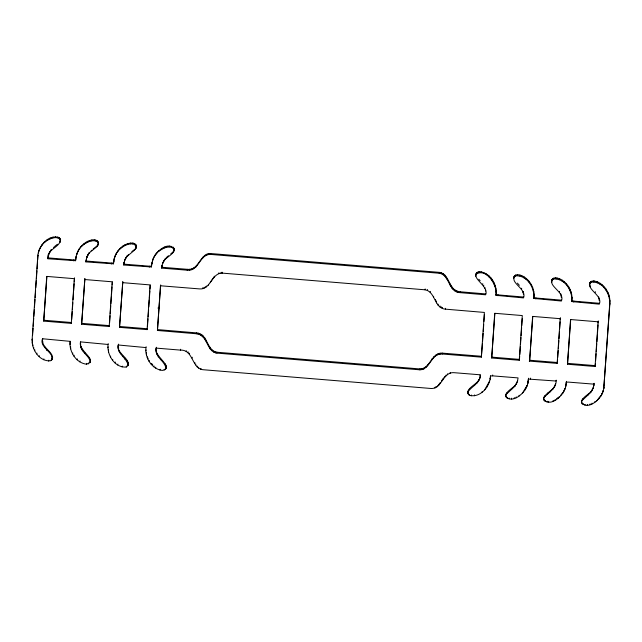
<?xml version="1.0" encoding="UTF-8"?>
<svg xmlns="http://www.w3.org/2000/svg" width="642" height="642" viewBox="0 0 642 642"><rect width="100%" height="100%" fill="white"/><g stroke="black" fill="none" stroke-linecap="round" stroke-linejoin="round"><path stroke-width="0.96" d="M589.565 283.716C590.817 279.021 597.429 281.397 600.19 283.347C606.842 287.688 610.518 295.793 609.884 303.658L603.777 388.53L609.667 304.517C610.735 294.18 602.702 281.036 591.354 282.111C584.292 288.667 603.352 295.127 599.291 304.156L571.749 301.571C572.913 291.131 564.864 277.986 553.444 278.989C545.901 285.2 565.49 292.038 561.389 301.034L533.839 298.45C535.003 287.985 526.978 274.904 515.542 275.867C508.287 282.295 527.339 288.788 523.487 297.912L495.937 295.328C497.871 285.738 486.211 267.208 475.85 274.351M80.659 341.961C77.289 350.388 99.301 360.443 86.485 364.199C75.892 362.882 69.047 351.487 70.066 341.343L42.524 338.751C38.464 347.707 57.836 354.561 50.461 360.804C39.692 361.783 31.771 349.89 32.1 339.955L37.798 255.869C38.552 245.709 48.696 233.921 59.457 237.7C64.176 246.207 45.718 248.831 47.941 258.758L75.531 260.716L76.165 256.639L75.531 260.716M70.283 341.295L70.042 344.585M128.063 365.442C127.268 357.714 115.504 353.429 118.553 344.136C114.445 353.365 134.355 360.106 126.273 367.039C114.605 368.043 106.259 354.248 108.193 343.598M165.965 368.564C165.259 360.804 153.39 356.551 156.463 347.258C152.154 355.732 175.443 367.144 162.298 370.442C151.48 369.126 144.322 357.04 146.103 346.72M495.937 295.328C497.743 284.863 490.239 272.296 479.06 271.638C467.657 276.854 489.774 285.666 485.577 294.79L460.041 292.648C448.148 292.15 450.034 274.896 439.184 273.227L210.448 254.401C199.542 254.136 198.908 271.654 187.207 270.186L161.656 268.123L162.105 265.371L161.656 268.123M533.839 298.45C535.051 291.059 531.945 283.178 526.167 278.419C523.246 275.57 514.33 271.863 513.584 278.395M571.749 301.571C573.089 293.442 569.173 284.751 562.288 280.233C559.583 278.315 552.858 275.883 551.655 280.594M32.59 335.132L33.063 328.214M33.191 326.232L33.729 318.32M33.866 316.337L34.331 309.42M34.467 307.438L35.005 299.525M35.141 297.543L35.607 290.625M35.808 287.656L36.281 280.731M36.409 278.748L36.947 270.836M37.084 268.862L37.549 261.936M37.685 259.954L38.022 255.01L37.798 255.869M43.72 321.112L46.746 276.405L74.311 278.676L71.286 323.375L43.72 321.112L46.898 276.542M71.711 319.539L72.249 311.595M72.386 309.605L72.851 302.655M73.052 299.67L73.525 292.72M73.661 290.73L74.135 283.78M74.263 281.79L74.536 277.817M81.622 324.234L84.872 278.668L81.622 324.234L109.188 326.497L109.413 325.638L81.847 323.367M109.188 326.497L112.222 281.798L84.656 279.527M109.613 322.661L110.087 315.703M110.223 313.721L110.761 305.769M110.889 303.786L111.363 296.829M111.499 294.847L112.037 286.902M112.173 284.912L112.374 281.934M119.524 327.348L122.782 281.79L119.524 327.348L147.098 329.619L147.315 328.76L119.749 326.489M147.098 329.619L150.124 284.92L122.558 282.649M147.451 326.778L147.989 318.825M148.125 316.843L148.599 309.885M148.8 306.908L149.273 299.95M149.401 297.968L149.875 291.011M150.011 289.028L150.276 285.048M157.434 330.469L160.46 285.77L199.501 288.908C210.841 289.935 211.555 272.866 222.284 273.115L424.948 289.799C435.613 291.412 434.008 308.232 445.355 309.147L484.381 312.437L481.356 357.145L442.314 354.007C430.975 352.98 430.252 370.049 419.531 369.792L216.868 353.108C206.146 351.503 207.872 334.667 196.46 333.768L157.434 330.469L160.685 284.912M481.356 357.145L482.447 343.366M482.583 341.383L483.121 333.431M483.257 331.449L483.731 324.491M483.932 321.514L484.405 314.556M491.692 357.995L494.717 313.288L522.291 315.559L519.258 360.266L491.692 357.995L494.878 313.424M519.258 360.266L519.683 356.422M519.819 354.432L520.357 346.487M520.493 344.505L520.959 337.548M521.095 335.565L521.633 327.613M521.769 325.63L522.243 318.673M560.281 319.804L560.418 317.822L560.193 318.681L532.627 316.41L529.594 361.117L532.78 316.546M529.281 361.085L557.16 363.38L560.193 318.681M557.16 363.38L557.585 359.544M557.721 357.554L558.195 350.604M558.331 348.614L558.869 340.669M559.005 338.679L559.471 331.729M559.672 328.752L560.145 321.794M595.423 363.661L595.07 366.502L567.504 364.239L570.529 319.531L598.095 321.803L598.32 320.944L598.183 322.926M567.504 364.239L570.69 319.668M595.07 366.502L598.095 321.803M595.632 360.676L596.097 353.726M596.233 351.736L596.771 343.791M596.908 341.801L597.381 334.851M597.509 332.861L598.055 324.916M86.493 258.172L89.246 252.659L87.007 256.455L85.851 261.88L113.433 263.838C113.77 253.494 121.94 242.564 132.974 243.061C144.041 247.643 125.439 254.344 124.684 260.435L127.148 255.781L126.923 256.639M113.433 263.838L114.396 258.325M123.754 265.002L124.203 262.249L123.754 265.002L151.343 266.96L151.977 262.883L151.343 266.96M593.874 384.149L593.649 386.043L594.099 383.29L593.874 384.149L568.331 382.094L566.284 382.199L565.867 385.409L566.509 381.332L566.284 382.199M480.216 374.856C481.998 384.125 462.858 387.399 469.334 395.287C480.409 398.305 490.239 386.259 490.592 375.899M528.382 379.077L527.965 382.287L528.599 378.218L528.382 379.077L555.964 381.027L556.189 380.168C556.518 388.587 548.517 392.334 543.838 397.743C546.31 392.15 554.126 390.376 555.547 383.876L555.322 384.735M467.713 392.944L468.066 391.13M47.941 258.758L48.808 254.192L51.336 249.537L51.119 250.396M85.851 261.88L86.718 257.314M467.841 391.989C471.718 386.203 480.537 383.122 480.16 374.792L454.608 372.729C442.795 371.22 442.306 388.683 431.368 388.514L202.631 369.68C191.549 367.81 193.29 349.497 180.45 350.115L156.239 348.116M42.781 338.84C40.045 347.595 55.621 352.257 51.625 359.448L51.4 360.306M513.809 277.529L513.977 276.614M551.879 279.735L551.494 281.517M589.789 282.857L589.396 284.631M164.834 259.761L165.058 258.903L162.595 263.557C164.392 257.073 173.404 255.797 174.319 249.104C168.092 240.1 153.711 253.004 152.475 260.933L153.711 257.498M528.189 381.428L527.644 383.723L527.868 382.865C527.026 391.387 512.533 405.279 505.623 396.066C506.723 389.188 516.272 387.816 517.637 380.754L514.884 386.275L505.936 394.621L506.153 393.763M566.092 384.55L565.546 386.845L565.771 385.986C564.88 394.501 550.443 408.408 543.525 399.188L544.063 396.884M602.044 393.915L603.279 390.48C602.019 398.417 587.759 411.281 581.435 402.309C582.414 395.673 591.354 394.324 593.16 387.864L590.696 392.511L581.74 400.865L581.965 400.006M517.42 381.613L518.062 377.905L492.518 375.851L490.472 375.955L490.063 379.173L490.279 378.307M75.949 257.498C77.176 249.858 82.537 242.837 90.016 240.461C92.889 239.137 99.622 239.659 98.266 244.201L98.451 242.403M151.753 263.742L152.7 260.074M603.055 391.339L604.002 387.672M38.584 252.081L38.359 252.948L39.451 249.393M39.226 250.252L40.607 246.937M40.382 247.804L42.011 244.73M41.786 245.597L44.491 241.906M44.266 242.764L47.051 240.533L47.275 239.675M47.051 240.533L49.964 238.928L50.188 238.07M49.964 238.928L52.821 237.949L53.037 237.083M48.583 255.059L48.808 254.192M49.619 252.563L49.843 251.704M52.821 237.949L55.429 237.588L55.645 236.729M53.615 247.964L53.84 247.106M60.605 239.739L60.38 240.598L59.241 238.559L57.619 237.821L57.836 236.954M32.1 339.955L32.325 339.088L32.429 341.079M32.261 342.94L32.485 342.074M59.241 238.559L59.457 237.7M59.939 239.281L60.163 238.423M32.758 345.741L32.983 344.882M60.324 240.14L60.541 239.281M59.81 242.532L60.292 241.191L60.075 242.05M33.569 348.357L33.793 347.499M34.66 350.765L34.877 349.906M36.73 353.975L36.947 353.116M42.661 342.523L42.878 341.664M39.186 356.631L39.403 355.772M43.351 345.155L43.568 344.297M44.531 347.547L44.755 346.688M43.648 359.729L43.873 358.87M46.673 350.363L46.898 349.497M73.485 260.821L73.71 259.962L75.756 259.858M48.583 361.077L48.8 360.218M76.888 253.831L76.663 254.689L77.899 251.255M51.472 355.668L51.689 354.809M77.682 252.113L79.183 248.927M52.267 357.273L52.484 356.406M51.761 359.985L51.986 359.119M52.251 359.199L52.644 357.417M78.958 249.786L81.526 245.902M81.301 246.761L84.006 244.329L84.23 243.47M84.006 244.329L85.924 243.053L86.148 242.186M85.924 243.053L87.874 242.05L88.09 241.183M87.874 242.05L89.792 241.328L90.016 240.461M86.782 257.314L87.007 256.455M87.978 254.93L88.203 254.072M89.792 241.328L91.629 240.878L91.854 240.02M71.286 323.375L71.511 322.517L43.937 320.246M89.021 253.518L91.742 250.228M91.629 240.878L94.117 240.726L94.342 239.859M98.226 243.262L97.143 241.681L95.522 240.935L95.746 240.076M97.143 241.681L97.367 240.822M70.371 347.483L70.596 346.624L70.66 348.863M97.849 242.403L98.074 241.544M96.974 246.624L98.202 244.305L96.974 246.624L91.517 251.086M72.562 353.886L72.787 353.028M73.894 356.085L74.111 355.227M90.281 361.871C89.254 355.082 79.399 351.623 80.675 343.863M77.088 359.753L77.313 358.894M80.964 347.426L81.189 346.568M81.598 349.104L81.823 348.245M82.441 350.668L82.657 349.81M79.752 361.823L79.977 360.964M84.584 353.477L84.8 352.618M111.395 263.942L111.612 263.084L113.658 262.979M86.485 364.199L86.71 363.34M113.61 262.113L113.835 261.254M114.172 259.183L115.263 255.636M115.038 256.495L116.419 253.181M89.374 358.79L89.599 357.931M88.371 363.918L88.588 363.059M116.194 254.039L117.815 250.974M90.169 360.387L90.394 359.528M89.952 362.73L90.506 361.013M117.598 251.833L120.295 248.149M120.078 249.008L122.863 246.777L123.087 245.918M122.863 246.777L124.805 245.637L125.021 244.771M124.805 245.637L127.694 244.442L127.919 243.583M125.888 258.052L126.105 257.185M127.694 244.442L130.406 243.88L130.631 243.021M128.127 255.364L128.344 254.505M130.406 243.88L132.75 243.92L132.974 243.061M107.952 347.707L108.169 346.849M136.417 245.982L136.192 246.841L134.579 244.506L134.804 243.647M135.438 245.148L135.663 244.281M134.419 250.22L136.104 247.427L135.879 248.293M135.751 245.525L135.976 244.666M108.57 351.985L108.458 349.256M136.128 246.384L136.353 245.525M135.623 248.775L135.839 247.916M110.464 357.008L110.689 356.149M112.543 360.218L112.759 359.351M118.473 348.767L118.69 347.908M114.998 362.874L115.215 362.016M119.155 351.399L119.38 350.54M120.343 353.79L120.568 352.923M117.663 364.945L117.879 364.086M122.486 356.599L122.71 355.74M122.06 366.975L122.285 366.117M124.845 359.087L125.07 358.228M149.297 267.064L149.522 266.205L151.568 266.101M127.276 361.911L127.501 361.053M153.486 258.357L154.995 255.171M126.273 367.039L126.498 366.181M154.77 256.03L156.504 253.084M128.071 363.508L128.296 362.65M127.854 365.852L128.288 364.576M128.231 364.52L128.448 363.661M156.279 253.951L159.104 250.452M158.887 251.319L161.736 249.289L161.961 248.43M161.736 249.289L164.649 247.892L164.874 247.034M164.649 247.892L166.535 247.306L166.76 246.448M163.79 261.174L164.015 260.307M166.029 258.485L166.254 257.627L168.509 255.749M166.535 247.306L169.143 246.953L169.368 246.095M174.319 249.104L174.102 249.963L173.348 248.261L171.334 247.178L171.558 246.319M145.854 350.829L146.079 349.97M172.955 247.924L173.18 247.066M173.348 248.261L173.565 247.403M172.786 252.86L174.014 250.549L173.789 251.407M146.472 355.106L146.368 352.378M173.886 249.064L174.11 248.197M159.168 307.261L158.951 308.12L157.916 308.04M147.283 357.722L147.508 356.856M147.796 358.95L148.021 358.092M149.008 361.253L149.233 360.395M151.231 364.287L151.448 363.428L152.724 364.656M156.375 351.888L156.6 351.03M153.775 366.751L154 365.892M157.065 354.52L157.282 353.662M158.253 356.912L158.47 356.045M155.565 368.067L155.789 367.208M160.396 359.721L160.612 358.862M159.97 370.097L160.195 369.23M187.207 270.186L187.424 269.327C199.132 270.796 199.766 253.277 210.664 253.534L439.409 272.368C450.259 274.038 448.373 291.291 460.258 291.789L485.801 293.932M164.793 364.479L165.01 363.621M189.631 270.041L189.847 269.183M164.183 370.161L164.4 369.302M165.788 366.109L166.005 365.25M165.114 369.672L166.19 367.697M165.764 368.973L165.989 368.115M166.134 367.641L166.358 366.783M191.749 269.544L191.974 268.685M193.595 268.733L193.82 267.875M195.93 267.024L196.155 266.165M197.263 265.636L197.479 264.777M202.816 257.94L203.041 257.081M180.45 350.115L180.675 349.248M204.678 256.142L204.902 255.283M206.09 255.251L206.315 254.392M206.868 254.914L207.085 254.055M208.554 254.489L208.778 253.622M210.448 254.401L210.664 253.534M186.188 351.639L186.405 350.781M202.639 288.539L202.864 287.68M204.004 288.122L204.228 287.255M187.905 352.739L188.13 351.88M205.247 287.56L205.472 286.701M206.379 286.87L206.604 286.011M189.35 354.079L189.575 353.22M208.361 285.176L208.586 284.31M196.46 333.768L196.685 332.901C208.096 333.808 206.371 350.644 217.084 352.249L419.748 368.933C430.477 369.19 431.191 352.121 442.539 353.148L481.572 356.278M198.065 334.137L198.29 333.278M192.086 358.108L192.303 357.249M199.518 334.642L199.734 333.784M214.332 277.055L214.548 276.196L210.223 282.36M200.81 335.284L201.034 334.418M194.654 363.332L194.871 362.473M201.965 336.039L202.19 335.18M218.737 273.628L218.954 272.762M195.569 364.929L195.786 364.07M202.992 336.906L203.217 336.047M221.008 273.139L221.233 272.272M197.166 367.007L197.383 366.149M204.718 338.904L204.942 338.045M222.284 273.115L222.509 272.256M198.442 368.123L198.667 367.264M206.082 341.103L206.307 340.244M200.769 369.286L200.994 368.428M209.525 347.916L209.749 347.049M210.167 348.919L210.391 348.052M211.635 350.676L211.852 349.818M213.425 352.025L213.642 351.166M214.46 352.522L214.685 351.655M215.608 352.883L215.832 352.025M216.868 353.108L217.084 352.249M424.948 289.799L425.173 288.94M427.355 290.393L427.58 289.534M430.18 292.238L430.405 291.372M439.184 273.227L439.409 272.368M433.454 297.182L433.679 296.323M441.046 273.628L441.263 272.77M442.651 274.327L442.876 273.468M443.373 274.784L443.59 273.925M436.383 302.928L436.608 302.069M419.531 369.792L419.748 368.933M444.649 275.899L444.874 275.041M420.799 369.776L421.024 368.917M437.908 305.046L438.133 304.188M421.987 369.607L422.211 368.749M446.246 277.986L446.471 277.119M423.078 369.286L423.303 368.428M439.85 306.876L440.075 306.009M424.097 368.829L424.314 367.97M447.161 279.583L447.386 278.724M441.006 307.63L441.231 306.772M425.903 367.545L426.127 366.686M442.298 308.272L442.523 307.406M427.484 365.86L427.708 365.001M449.729 284.799L449.954 283.941M450.708 286.501L450.933 285.642M431.809 359.689L432.034 358.83M445.355 309.147L445.58 308.288M433.454 357.738L433.679 356.88M451.832 288.098L452.056 287.239M435.428 356.045L435.653 355.187M453.156 289.526L453.38 288.667M436.568 355.355L436.785 354.496M437.812 354.793L438.029 353.935M454.737 290.754L454.953 289.895M439.176 354.376L439.401 353.517M456.606 291.725L456.823 290.866M440.677 354.111L440.902 353.252M457.658 292.11L457.882 291.251M442.314 354.007L442.539 353.148M434.947 387.993L435.172 387.134M460.041 292.648L460.258 291.789M435.725 387.664L435.942 386.797M437.138 386.773L440.34 382.68L440.115 383.539M439 384.975L439.224 384.109M443.365 378.796L443.582 377.937L441.423 381.099M444.553 377.279L444.778 376.413M445.885 375.883L446.102 375.024M447.386 374.687L447.61 373.829M450.066 373.363L450.291 372.504M475.682 275.274L476.067 273.492M476.34 273.564L476.557 272.706M475.834 276.277L475.907 274.415M477.134 272.97L477.351 272.104M478.836 272.497L479.06 271.638M481.035 272.633L481.251 271.767M483.562 273.412L483.787 272.553M482.551 284.55L482.776 283.684M486.251 274.848L486.476 273.99M483.562 286.003L483.787 285.144M484.75 288.394L484.975 287.528M488.915 276.919L489.14 276.052M485.44 291.027L485.665 290.16M490.584 278.628L490.809 277.769M492.109 280.586L492.334 279.727M494.019 283.957L494.244 283.098M494.974 286.476L495.199 285.618M468.291 391.018L468.516 390.151M467.922 393.851L467.938 392.085M469.495 389.574L469.711 388.707M468.467 394.645L468.692 393.787M495.632 289.189L495.849 288.322M495.961 292.086L496.186 291.219M469.334 395.287L469.551 394.429M471.156 395.873L471.38 395.007M474.486 385.585L474.703 384.727M497.943 295.769L498.168 294.911L523.703 297.053M476.982 383.154L477.207 382.295M474.374 395.793L474.599 394.926M478.025 381.741L478.25 380.883M478.876 380.192L479.101 379.326M479.51 378.491L479.734 377.632M481.998 392.342L482.222 391.476M484.702 389.911L489.565 381.115L489.34 381.982M514.242 276.686L514.467 275.827M515.036 276.084L515.261 275.225M515.542 275.867L515.767 275.009M487.045 386.885L487.27 386.027M488.329 384.55L488.546 383.691M517.428 275.595L517.645 274.736M492.518 375.851L492.735 374.992M519.747 275.94L519.972 275.081M521.464 276.533L521.689 275.675M524.153 277.97L524.378 277.111M521.473 289.125L521.697 288.266M525.95 279.278L526.167 278.419M522.941 292.367L523.166 291.5L523.342 294.14M528.494 281.75L528.711 280.891M529.273 282.697L529.498 281.838M531.351 285.899L531.568 285.04M532.435 288.314L532.659 287.455M505.623 396.066L505.848 395.207L505.832 396.973M533.245 290.93L533.47 290.064M506.931 393.169L507.156 392.31M533.534 292.311L533.759 291.444M506.377 397.767L506.594 396.908M507.236 398.409L507.461 397.55M533.863 295.2L534.088 294.341M509.066 398.987L509.283 398.128M512.388 388.707L512.613 387.84M535.845 298.891L536.07 298.032L561.614 300.175M511.409 399.027L511.634 398.168M514.884 386.275L515.109 385.409M516.385 384.109L516.601 383.242M514.122 398.465L514.338 397.607M516.04 397.743L516.264 396.884M518.953 396.138L519.177 395.271M522.612 393.024L526.994 385.553L526.777 386.42M551.863 280.185L552.088 279.318M551.647 282.52L551.871 281.661M552.505 279.487L552.73 278.62M553.444 278.989L553.669 278.13M524.947 390.007L525.172 389.14M525.621 388.867L525.846 388.009M555.33 278.716L555.555 277.858M530.42 378.973L530.645 378.106M556.839 278.869L557.063 278.01M559.375 279.655L559.591 278.797M562.063 281.092L562.288 280.233M559.375 292.246L559.599 291.388M560.562 294.63L560.787 293.771M563.853 282.4L564.077 281.541M561.252 297.262L561.012 294.654M566.396 284.871L566.621 284.005M568.619 287.897L568.836 287.038M569.831 290.2L570.056 289.341M570.786 292.72L571.003 291.853M543.525 399.188L543.75 398.329L543.734 400.094M544.841 396.291L545.058 395.432M571.444 295.424L571.661 294.566M544.28 400.889L544.504 400.03M545.138 401.531L545.363 400.672M571.773 298.321L571.998 297.463M547.626 393.891L547.843 393.032M546.968 402.109L547.193 401.25M550.298 391.829L550.515 390.962M573.755 302.013L573.98 301.154L599.516 303.297M548.485 402.205L548.709 401.346M552.794 389.397L553.019 388.53M554.287 387.222L554.511 386.364M552.979 401.258L553.203 400.399M554.921 400.399L555.137 399.541M557.81 398.578L559.383 396.507M589.765 283.299L589.99 282.44M590.415 282.6L590.632 281.742M589.749 286.163L589.966 285.305M591.354 282.111L591.571 281.252M562.857 393.129L564.904 388.675L564.679 389.542M590.343 287.247L590.568 286.38M563.524 391.989L563.748 391.13M593.232 281.838L593.457 280.971M593.97 281.878L594.195 281.019M596.41 282.44L596.627 281.581M597.277 282.777L597.501 281.91M595.142 292.551L595.359 291.693M599.965 284.213L600.19 283.347M598.464 297.752L598.689 296.893M601.755 285.521L601.979 284.663M599.155 300.384L598.922 297.768M603.48 287.102L603.705 286.244M605.831 289.951L606.048 289.093M607.733 293.322L607.958 292.463M608.688 295.842L608.913 294.975M581.435 402.309L581.652 401.451L581.644 403.216M582.743 399.412L582.968 398.554M609.346 298.546L609.571 297.687M582.182 404.011L582.406 403.152M609.675 301.443L609.9 300.584M583.048 404.653L583.273 403.794M609.667 304.517L609.884 303.658M584.87 405.23L585.095 404.372M588.2 394.942L588.425 394.084M587.221 405.271L587.446 404.412M590.696 392.511L590.921 391.652M591.739 391.106L591.964 390.248M589.926 404.709L590.15 403.85M591.852 403.987L592.068 403.128M594.765 402.373L594.99 401.515M596.651 400.961L600.984 395.384L600.76 396.242M599.251 398.329L599.467 397.462M604.178 385.489L604.403 384.63M123.978 263.108L124.909 259.577M161.88 266.229L162.819 262.69M592.935 388.723L593.874 385.184M97.977 245.172L98.491 243.334M601.41 394.605L602.268 393.056M560.739 395.287L563.074 392.262M89.527 362.57L90.177 361.871M127.437 365.691L128.079 364.993M170.756 253.879L173.011 252.001M93.106 249.112L97.199 245.758M131.843 251.648L133.937 249.931M54.554 246.536L57.403 244.257M556.59 398.626L558.034 397.719M48.166 257.899L73.71 259.962M86.068 261.021L111.612 263.084M123.978 264.143L149.522 266.205M161.88 267.265L187.424 269.327M491.916 357.137L519.482 359.4M529.819 360.25L557.384 362.521M567.721 363.372L595.294 365.643M118.329 344.995L145.878 347.579M157.659 329.611L196.685 332.901M169.143 246.953L171.334 247.178M55.429 237.588L57.619 237.821M94.117 240.726L95.522 240.935M571.974 300.713L573.98 301.154M534.064 297.591L536.07 298.032M496.162 294.469L498.168 294.911M107.976 344.465L80.427 341.873L80.451 344.722M132.75 243.92L134.579 244.506M517.388 283.106L519.362 285.329M478.828 279.246L480.144 280.723M435.348 299.605L436.191 301.25"/></g></svg>
